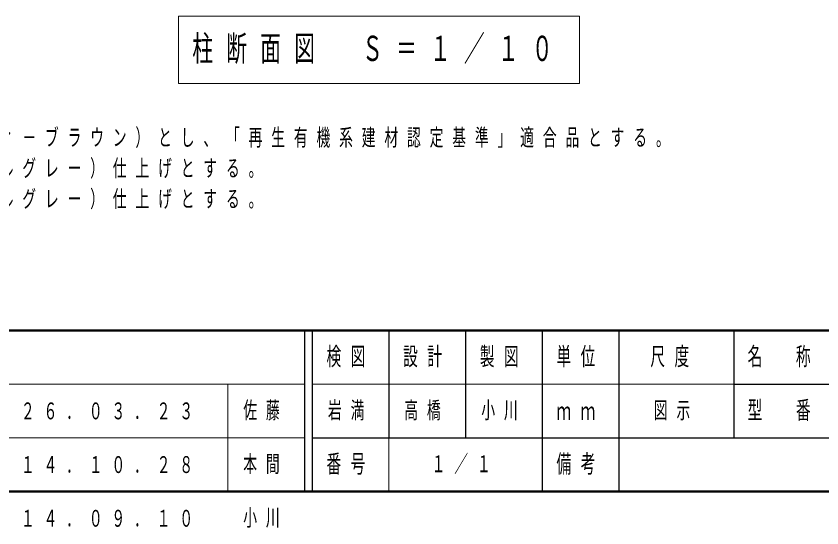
# Model space of a CAD drawing. Units: millimetres on the paper, with parts at other scales. Extents: x -385 to 0, y -5 to 267.
# Drawn here: x -281.1 to -176, y -4.7 to 62 of the extents above; entities that cross this region are included whole.
import ezdxf

# ---------------------------------------------------------------- set-up
doc = ezdxf.new("R2010")
doc.units = ezdxf.units.MM
doc.layers.add('LY_1', color=131, linetype='Continuous', lineweight=25)
doc.layers.add('LY_4', color=7, linetype='Continuous', lineweight=13)
doc.styles.add('ＭＳ ゴシック', font='')
doc.styles.get('ＭＳ ゴシック').set_extended_font_data('MS Gothic')

msp = doc.modelspace()

# ---------------------------------------------------------------- linework, layer by layer
at = {"layer": 'LY_1', "color": 7, "lineweight": 13}
for p, q in [((-259.936, 61.975), (-259.936, 53.175)), ((-207.636, 61.975), (-259.936, 61.975)), ((-207.636, 53.175), (-207.636, 61.975)), ((-259.936, 53.175), (-207.636, 53.175))]:
    msp.add_line(p, q, dxfattribs=at)
at = {"layer": 'LY_4', "lineweight": 50}
for p, q in [((-385, 21), (0, 21)), ((-385, 0), (0, 0))]:
    msp.add_line(p, q, dxfattribs=at)
at = {"layer": 'LY_4', "color": 211, "lineweight": 25}
for p, q in [((-243.5, 21), (-243.5, 0)), ((-242.5, 21), (-242.5, 0)), ((-232.5, 21), (-232.5, 7)), ((-222.5, 21), (-222.5, 7)), ((-212.5, 21), (-212.5, 0)), ((-202.5, 21), (-202.5, 7)), ((-187.5, 21), (-187.5, 7)), ((-187.5, 14), (-70, 14)), ((-242.5, 7), (0, 7))]:
    msp.add_line(p, q, dxfattribs=at)
at = {"layer": 'LY_4'}
for p, q in [((-385, 14), (-243.5, 14)), ((-253.5, 14), (-253.5, 0)), ((-242.5, 14), (-187.5, 14)), ((-385, 7), (-243.5, 7)), ((-232.5, 7), (-232.5, 0))]:
    msp.add_line(p, q, dxfattribs=at)
at = {"layer": 'LY_4', "lineweight": 25}
msp.add_line((-202.5, 7), (-202.5, 0), dxfattribs=at)

# ---------------------------------------------------------------- texts
at = {"layer": 'LY_1', "color": 7, "style": 'ＭＳ ゴシック'}
for s, insert, char_height, attachment_point in [('\\T1.64;\\W0.6;柱断面図\u3000Ｓ＝１／１０', (-233.786, 57.575), 3.299, 5), ('\\T1.64;\\W0.6;合成木材は、木粉入り再生プラスチック（ポリプロピレン系、色：サンディ－ブラウン）とし、「再生有機系建材認定基準」適合品とする。', (-380.668, 44.781), 2.199, 7), ('\\T1.64;\\W0.6;鋼材は、電気亜鉛メッキ処理の上、ポリエステル樹脂粉体塗装（チャコールグレー）仕上げとする。', (-380.668, 40.781), 2.199, 7), ('\\T1.64;\\W0.6;キャップは、鋳鉄ＦＣ２００とし、メラミン樹脂塗料焼付塗装（チャコールグレー）仕上げとする。', (-380.668, 36.781), 2.199, 7), ('\\T1.64;\\W0.6;２６．０３．２３', (-280.5, 10.5), 2.199, 4), ('\\T1.64;\\W0.6;佐藤', (-251.5, 10.5), 2.199, 4), ('\\T1.64;\\W0.6;岩満', (-237.5, 10.5), 2.199, 5), ('\\T1.64;\\W0.6;高橋', (-230.5, 10.5), 2.199, 4), ('\\T1.64;\\W0.6;小川', (-217.5, 10.5), 2.199, 5), ('\\T1.64;\\W0.6;図示', (-195, 10.5), 2.199, 5), ('\\T1.64;\\W0.6;１４．１０．２８', (-280.5, 3.5), 2.199, 4), ('\\T1.64;\\W0.6;本間', (-251.5, 3.5), 2.199, 4), ('\\T1.64;\\W0.6;１／１', (-222.5, 3.5), 2.199, 5), ('\\T1.64;\\W0.6;小川', (-251.5, -3.5), 2.199, 4), ('\\T1.64;\\W0.6;１４．０９．１０', (-280.5, -3.5), 2.199, 4)]:
    msp.add_mtext(s, dxfattribs=dict(at, insert=insert, char_height=char_height, attachment_point=attachment_point))
at = {"layer": 'LY_4', "color": 4, "char_height": 2.346, "attachment_point": 5, "style": 'ＭＳ ゴシック'}
for s, insert in [('\\T1.64;\\W0.6;検図', (-237.5, 17.5)), ('\\T1.64;\\W0.6;設計', (-227.5, 17.5)), ('\\T1.64;\\W0.6;製図', (-217.5, 17.5)), ('\\T1.64;\\W0.6;単位', (-207.5, 17.5)), ('\\T1.64;\\W0.6;尺度', (-195.25, 17.5)), ('\\T1.64;\\W0.6;名\u3000称', (-181, 17.5)), ('\\T1.64;\\W0.6;型\u3000番', (-181, 10.5)), ('\\T1.64;\\W0.6;ｍｍ', (-207.5, 10.5)), ('\\T1.64;\\W0.6;番号', (-237.5, 3.5)), ('\\T1.64;\\W0.6;備考', (-207.5, 3.5))]:
    msp.add_mtext(s, dxfattribs=dict(at, insert=insert))

doc.saveas('drawing.dxf')
